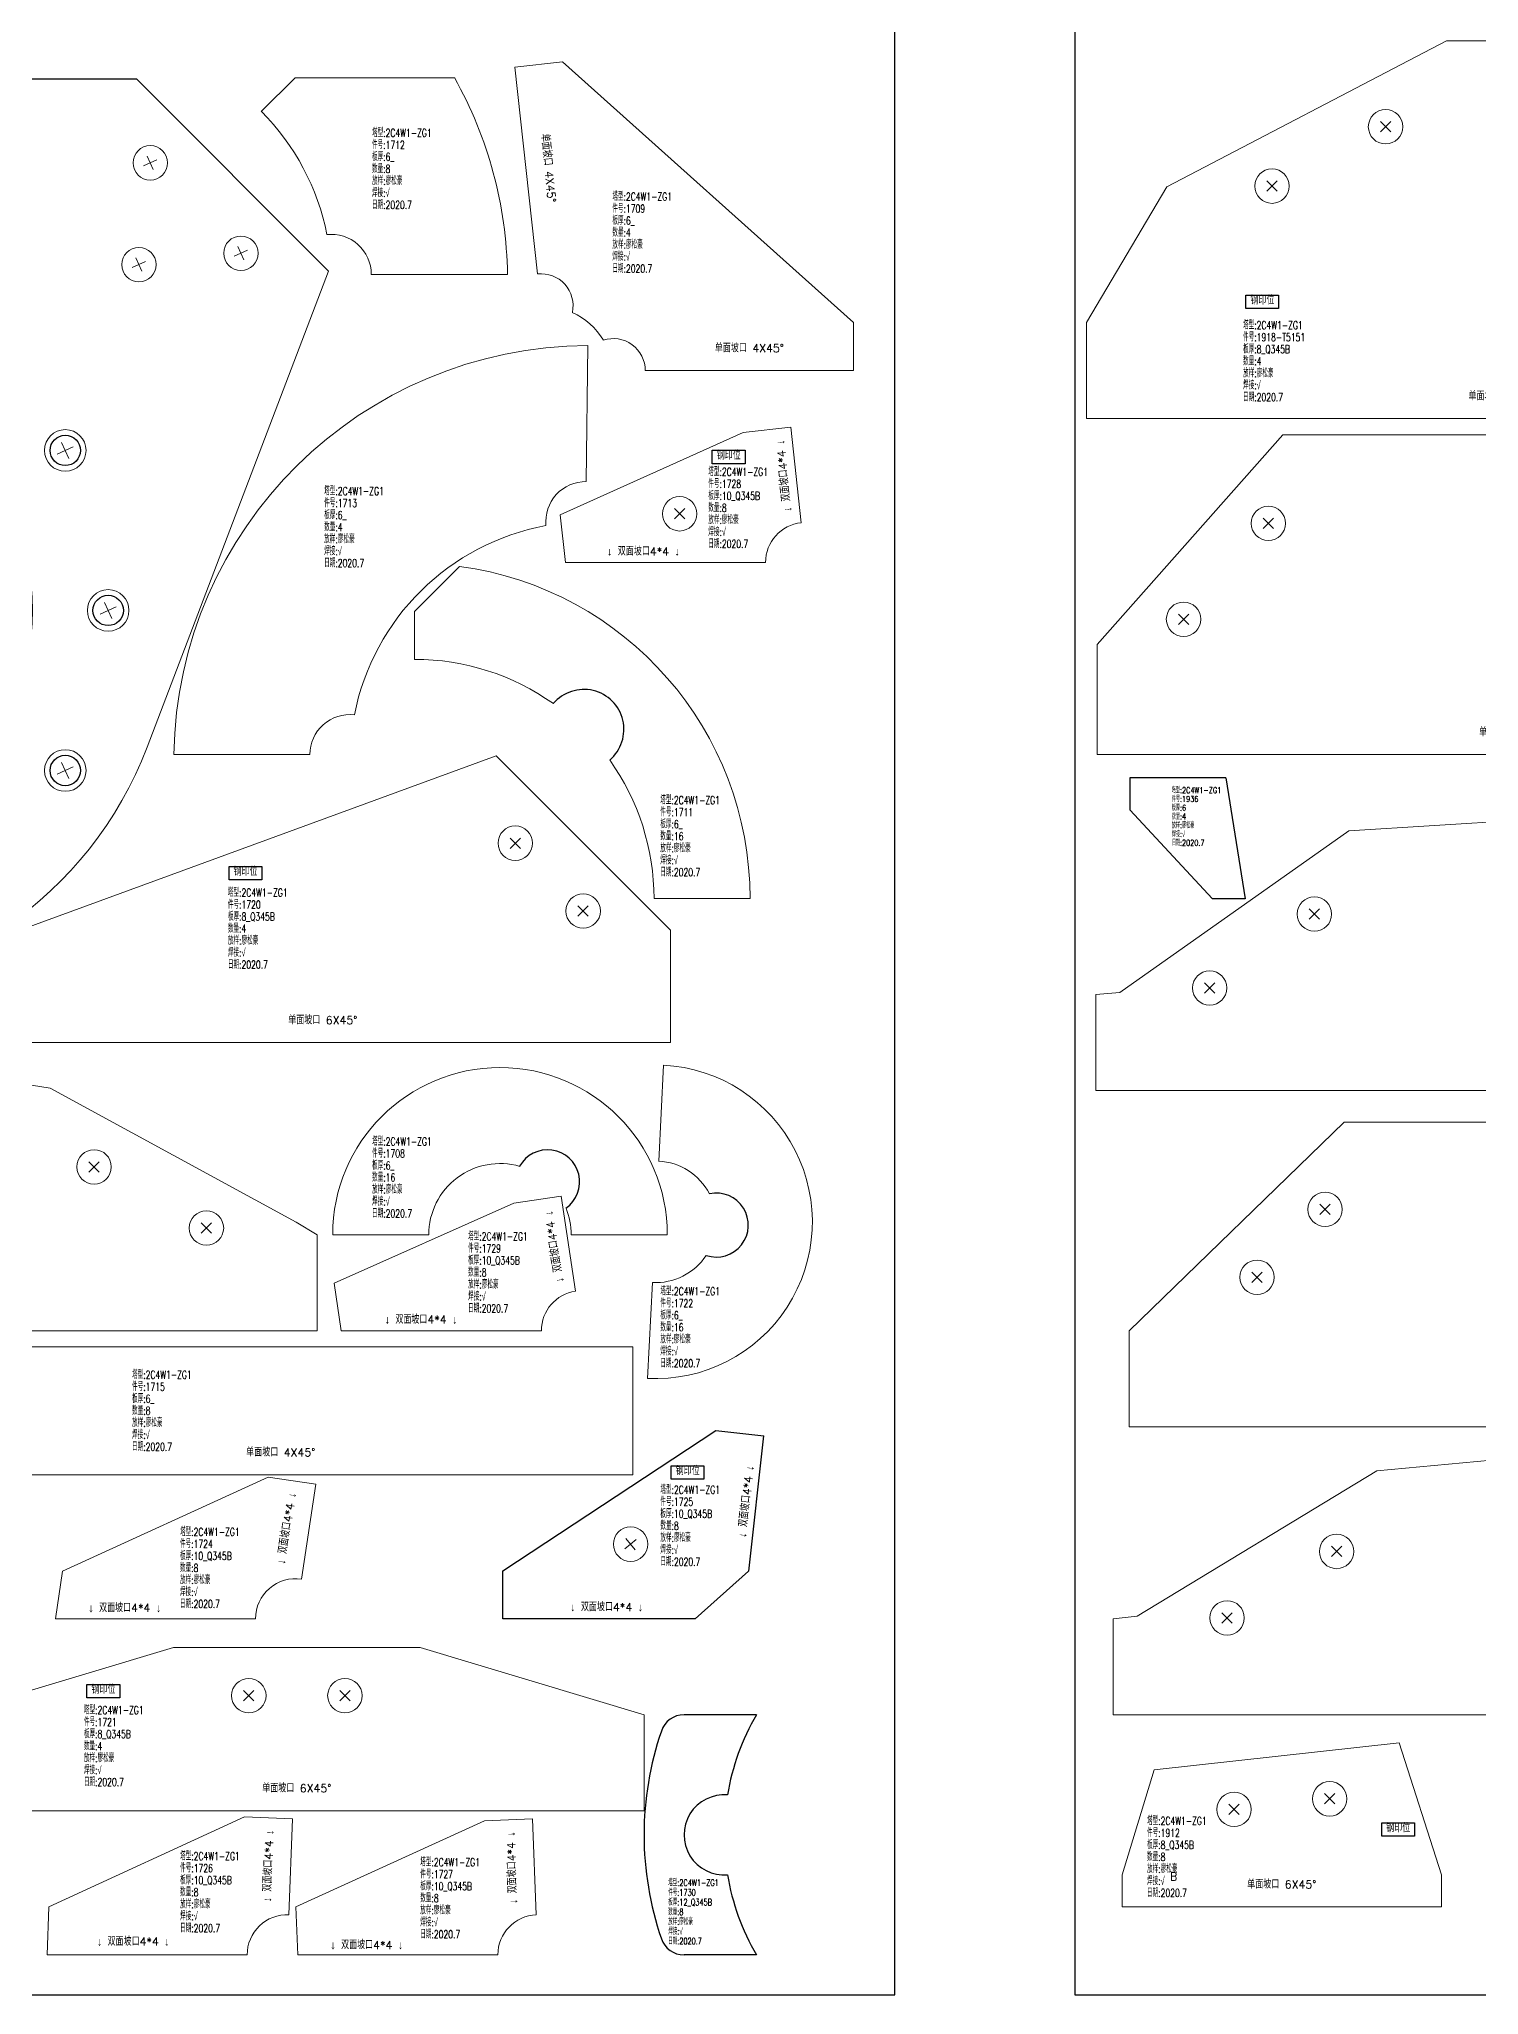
# Model space of a CAD drawing. Extents: x 154981 to 165753, y -86801 to -82885.
# Drawn here: x 159747 to 160646, y -86801 to -85579 of the extents above; entities that cross this region are included whole.
import ezdxf
from ezdxf.enums import TextEntityAlignment as Align

# ---------------------------------------------------------------- set-up
doc = ezdxf.new("R2010")
doc.units = 0
doc.header["$MEASUREMENT"] = 0
doc.linetypes.add('长虚线', pattern=[10, 6, -4])
doc.layers.get('0').update_dxf_attribs({"linetype": 'CONTINUOUS', "lineweight": 25})
for name, color, linetype, lineweight in [('1', 7, 'CONTINUOUS', 25), ('2', 7, 'CONTINUOUS', 25), ('5', 7, 'CONTINUOUS', 25)]:
    doc.layers.add(name, color=color, linetype=linetype, lineweight=lineweight)
doc.styles.get("Standard").update_dxf_attribs({"font": 'simplex.shx', "width": 0.7, "height": 3, "bigfont": 'gbhzfs.shx'})

# ---------------------------------------------------------------- blocks, each defined once
blk = doc.blocks.new('PLKM_2763d216-55cf-4175-8f36-38963d30f7f9', base_point=(167011.3, -90601.1))
at = {"color": 3, "linetype": 'Continuous'}
for p, q in [((166875.9, -90563.4), (166815.9, -90563.4)), ((166815.9, -90563.4), (166815.9, -90583.4)), ((166875.9, -90563.4), (166888.1, -90638.9)), ((166815.9, -90583.4), (166867.7, -90638.9)), ((166888.1, -90638.9), (166867.7, -90638.9))]:
    blk.add_line(p, q, dxfattribs=at)
at = {"layer": '1', "color": 7, "linetype": 'Continuous', "lineweight": 13, "insert": (166842.2, -90569.3), "char_height": 3.645, "width": 364.5, "attachment_point": 1, "line_spacing_factor": 0.9}
blk.add_mtext('塔型:2C4W1-ZG1\\P件号:1936\\P板厚:6\\P数量:4\\P放样:廖松豪\\P焊接:√\\P日期:2020.7', dxfattribs=at)
blk = doc.blocks.new('PLKM_c56b5747-84c1-4743-b4fa-5fd8e03e84c5', base_point=(166068.9, -89496.2))
at = {"color": 3, "linetype": 'Continuous'}
for p, q in [((165929, -89421.2), (165883.8, -89421.2)), ((165929, -89571.2), (165883.8, -89571.2))]:
    blk.add_line(p, q, dxfattribs=at)
for centre, radius, start, end in [((165883.8, -89436.2), 15, 90, 161.0221), ((166058.3, -89496.2), 149.5, 149.8893, 170.4076), ((166058.3, -89496.2), 199.5, 161.0221, 198.9779), ((165908.8, -89496.2), 25, 85.2038, 274.7962), ((166058.3, -89496.2), 149.5, 189.5924, 210.1107), ((165883.8, -89556.2), 15, 198.9779, 270)]:
    blk.add_arc(centre, radius, start, end, dxfattribs=at)
at = {"layer": '1', "color": 7, "linetype": 'Continuous', "lineweight": 13, "insert": (165873.9, -89524.1), "char_height": 4.05, "width": 405, "attachment_point": 1, "line_spacing_factor": 0.9}
blk.add_mtext('塔型:2C4W1-ZG1\\P件号:1730\\P板厚:12_Q345B\\P数量:8\\P放样:廖松豪\\P焊接:√\\P日期:2020.7', dxfattribs=at)
blk = doc.blocks.new('板孔21.5')
at = {"layer": '5', "color": 7, "linetype": 'Continuous', "lineweight": 13}
for p, q in [((-0.3, -0.3), (0.3, 0.3)), ((0.3, -0.3), (-0.3, 0.3))]:
    blk.add_line(p, q, dxfattribs=at)
blk.add_circle((0, 0), 1, dxfattribs=at)
blk = doc.blocks.new('PLKM_7d7f39cf-e0c9-4f58-8b51-ee877edf2b97', base_point=(164454.9, -89493.2))
at = {"color": 3, "linetype": 'Continuous', "lineweight": 30}
for points in [[(164155.8, -89522), (164288.8, -89434.4)], [(164288.8, -89434.4), (164318.7, -89437.7)], [(164318.6, -89437.7), (164309.1, -89522.2)], [(164155.8, -89552), (164155.8, -89522)], [(164309.1, -89522.2), (164275.8, -89552)], [(164275.8, -89552), (164155.8, -89552)]]:
    blk.add_lwpolyline(points, dxfattribs=at)
at = {"color": 3, "linetype": 'Continuous'}
blk.add_lwpolyline([(164260.9, -89456.4), (164281.3, -89456.4), (164281.3, -89464.8), (164260.9, -89464.8)], close=True, dxfattribs=at)
at = {"layer": '1', "color": 7, "linetype": 'Continuous', "lineweight": 13, "xscale": 10.75, "yscale": 10.75, "zscale": 10.75, "rotation": 83.7600401770402}
blk.add_blockref('板孔21.5', (164235.5, -89505.4), dxfattribs=at)
at = {"layer": '1', "color": 6, "linetype": 'Continuous', "lineweight": 13}
blk.add_text('钢印位', height=5, dxfattribs=at).set_placement((164271.2, -89463.7), align=Align.BOTTOM_CENTER)
at = {"layer": '1', "color": 7, "linetype": 'Continuous', "lineweight": 13}
blk.add_text('↓ 双面坡口4*4 ↓', height=5, rotation=83.76, dxfattribs=at).set_placement((164311.5, -89479.2), align=Align.BOTTOM_CENTER)
blk.add_text('↓ 双面坡口4*4 ↓', height=5, dxfattribs=at).set_placement((164220.5, -89548.7), align=Align.BOTTOM_CENTER)
at = {"layer": '1', "color": 7, "linetype": 'Continuous', "lineweight": 13, "insert": (164254.1, -89468.9), "char_height": 5, "width": 500, "attachment_point": 1, "line_spacing_factor": 0.9}
blk.add_mtext('塔型:2C4W1-ZG1\\P件号:1725\\P板厚:10_Q345B\\P数量:8\\P放样:廖松豪\\P焊接:√\\P日期:2020.7', dxfattribs=at)
blk = doc.blocks.new('PLKM_9276028f-587c-4667-9db3-c5df4f65ef89', base_point=(159517.1, -89491.4))
at = {"layer": '1', "color": 7, "linetype": 'Continuous', "lineweight": 18}
for p, q in [((159253.7, -89429.9), (159232.5, -89451.1)), ((159353.1, -89429.9), (159253.7, -89429.9)), ((159301.2, -89552.8), (159386.2, -89552.8))]:
    blk.add_line(p, q, dxfattribs=at)
for centre, radius, start, end in [((159126.8, -89556.8), 259.5, 0.8832, 29.2825), ((159126.8, -89556.8), 149.5, 11.1256, 45), ((159276.2, -89552.8), 25, 360, 96.3294)]:
    blk.add_arc(centre, radius, start, end, dxfattribs=at)
at = {"layer": '1', "color": 7, "linetype": 'Continuous', "lineweight": 13, "insert": (159301.6, -89461.9), "char_height": 5, "width": 500, "attachment_point": 1, "line_spacing_factor": 0.9}
blk.add_mtext('塔型:2C4W1-ZG1\\P件号:1712\\P板厚:6_\\P数量:8\\P放样:廖松豪\\P焊接:√\\P日期:2020.7', dxfattribs=at)
blk = doc.blocks.new('PLKM_54f65128-092e-4964-bdec-60565dd40b38', base_point=(159883.1, -89425.1))
at = {"layer": '1', "color": 7, "linetype": 'Continuous', "lineweight": 18}
for p, q in [((159843.8, -89382.3), (159844.8, -89297.3)), ((159586.2, -89552.8), (159671.2, -89552.8))]:
    blk.add_line(p, q, dxfattribs=at)
for centre, radius, start, end in [((159845.7, -89556.8), 259.5, 90.1982, 179.1168), ((159843.5, -89407.3), 25, 89.315, 185.6444), ((159845.7, -89556.8), 149.5, 100.4406, 168.8744), ((159696.2, -89552.8), 25, 83.6706, 180)]:
    blk.add_arc(centre, radius, start, end, dxfattribs=at)
at = {"layer": '1', "color": 7, "linetype": 'Continuous', "lineweight": 13, "insert": (159680.1, -89385.7), "char_height": 5, "width": 500, "attachment_point": 1, "line_spacing_factor": 0.9}
blk.add_mtext('塔型:2C4W1-ZG1\\P件号:1713\\P板厚:6_\\P数量:4\\P放样:廖松豪\\P焊接:√\\P日期:2020.7', dxfattribs=at)
blk = doc.blocks.new('PLKM_b527cc46-17be-4cfe-8518-8000b36ffa2f', base_point=(160358.3, -89512.8))
at = {"layer": '1', "color": 7, "linetype": 'Continuous', "lineweight": 18}
for p, q in [((160484.8, -89472.8), (160044.8, -89472.8)), ((160044.8, -89472.8), (160044.8, -89552.8)), ((160484.8, -89552.8), (160484.8, -89472.8)), ((160044.8, -89552.8), (160484.8, -89552.8))]:
    blk.add_line(p, q, dxfattribs=at)
at = {"layer": '1', "color": 7, "linetype": 'Continuous', "lineweight": 13}
blk.add_text('单面坡口 4X45%%D', height=5, dxfattribs=at).set_placement((160264.8, -89542.8), align=Align.BOTTOM_CENTER)
at = {"layer": '1', "color": 7, "linetype": 'Continuous', "lineweight": 13, "insert": (160171.9, -89487.8), "char_height": 5, "width": 500, "attachment_point": 1, "line_spacing_factor": 0.9}
blk.add_mtext('塔型:2C4W1-ZG1\\P件号:1715\\P板厚:6_\\P数量:8\\P放样:廖松豪\\P焊接:√\\P日期:2020.7', dxfattribs=at)
blk = doc.blocks.new('PLKM_603c43ee-900c-4d71-b384-8d12258fbe55', base_point=(161719.4, -89463.3))
at = {"color": 3, "linetype": 'Continuous'}
blk.add_lwpolyline([(161548.9, -89442.7), (161569.4, -89442.7), (161569.4, -89451.1), (161548.9, -89451.1)], close=True, dxfattribs=at)
at = {"layer": '1', "color": 7, "linetype": 'Continuous', "lineweight": 18}
for p, q in [((161715.7, -89373.7), (161390.5, -89492.8)), ((161824.6, -89482.6), (161715.7, -89373.7)), ((161824.6, -89552.8), (161824.6, -89482.6)), ((161390.5, -89492.8), (161390.5, -89552.8)), ((161390.5, -89552.8), (161824.6, -89552.8))]:
    blk.add_line(p, q, dxfattribs=at)
at = {"layer": '1', "color": 7, "linetype": 'Continuous', "lineweight": 13, "xscale": 10.75, "yscale": 10.75, "zscale": 10.75}
for p in [(161727.7, -89428.2), (161770.1, -89470.6)]:
    blk.add_blockref('板孔21.5', p, dxfattribs=at)
at = {"layer": '1', "color": 6, "linetype": 'Continuous', "lineweight": 13}
blk.add_text('钢印位', height=5, dxfattribs=at).set_placement((161559.2, -89450), align=Align.BOTTOM_CENTER)
at = {"layer": '1', "color": 7, "linetype": 'Continuous', "lineweight": 13}
blk.add_text('单面坡口 6X45%%D', height=5, dxfattribs=at).set_placement((161607.5, -89542.8), align=Align.BOTTOM_CENTER)
at = {"layer": '1', "color": 7, "linetype": 'Continuous', "lineweight": 13, "insert": (161548.2, -89456.6), "char_height": 5, "width": 500, "attachment_point": 1, "line_spacing_factor": 0.9}
blk.add_mtext('塔型:2C4W1-ZG1\\P件号:1720\\P板厚:8_Q345B\\P数量:4\\P放样:廖松豪\\P焊接:√\\P日期:2020.7', dxfattribs=at)
blk = doc.blocks.new('PLKM_87bbfe45-68cc-4ef1-a45e-dd4a11b4ceb0', base_point=(162316.6, -89501.9))
at = {"color": 3, "linetype": 'Continuous'}
blk.add_lwpolyline([(162110.5, -89473.9), (162131, -89473.9), (162131, -89482.3), (162110.5, -89482.3)], close=True, dxfattribs=at)
at = {"layer": '1', "color": 7, "linetype": 'Continuous', "lineweight": 18}
for p, q in [((162164.6, -89450.9), (162024.6, -89492.8)), ((162318.6, -89450.9), (162164.6, -89450.9)), ((162458.6, -89492.8), (162318.6, -89450.9)), ((162024.6, -89492.8), (162024.6, -89552.8)), ((162458.6, -89552.8), (162458.6, -89492.8)), ((162024.6, -89552.8), (162458.6, -89552.8))]:
    blk.add_line(p, q, dxfattribs=at)
at = {"layer": '1', "color": 7, "linetype": 'Continuous', "lineweight": 13, "xscale": 10.75, "yscale": 10.75, "zscale": 10.75}
for p in [(162211.6, -89480.9), (162271.6, -89480.9)]:
    blk.add_blockref('板孔21.5', p, dxfattribs=at)
at = {"layer": '1', "color": 6, "linetype": 'Continuous', "lineweight": 13}
blk.add_text('钢印位', height=5, dxfattribs=at).set_placement((162120.8, -89481.2), align=Align.BOTTOM_CENTER)
at = {"layer": '1', "color": 7, "linetype": 'Continuous', "lineweight": 13}
blk.add_text('单面坡口 6X45%%D', height=5, dxfattribs=at).set_placement((162241.6, -89542.8), align=Align.BOTTOM_CENTER)
at = {"layer": '1', "color": 7, "linetype": 'Continuous', "lineweight": 13, "insert": (162108.6, -89487.4), "char_height": 5, "width": 500, "attachment_point": 1, "line_spacing_factor": 0.9}
blk.add_mtext('塔型:2C4W1-ZG1\\P件号:1721\\P板厚:8_Q345B\\P数量:4\\P放样:廖松豪\\P焊接:√\\P日期:2020.7', dxfattribs=at)
blk = doc.blocks.new('PLKM_76ef52a1-dd8b-4b2a-b249-645d45357c9e', base_point=(162912.6, -89454.9))
at = {"color": 3, "linetype": 'Continuous'}
blk.add_arc((162701.6, -89456.8), 20, 251.7917, 102.3067, dxfattribs=at)
at = {"layer": '1', "color": 7, "linetype": 'Continuous', "lineweight": 18}
for p, q in [((162665.6, -89416.9), (162668.7, -89357)), ((162658.6, -89552.7), (162661.7, -89492.8))]:
    blk.add_line(p, q, dxfattribs=at)
for radius, start, end in [(98, 267.0492, 87.0492), (38, 27.5642, 87.0492), (38, 267.0492, 326.5341)]:
    blk.add_arc((162663.6, -89454.8), radius, start, end, dxfattribs=at)
at = {"layer": '1', "color": 7, "linetype": 'Continuous', "lineweight": 13, "insert": (162666.6, -89495.7), "char_height": 5, "width": 500, "attachment_point": 1, "line_spacing_factor": 0.9}
blk.add_mtext('塔型:2C4W1-ZG1\\P件号:1722\\P板厚:6_\\P数量:16\\P放样:廖松豪\\P焊接:√\\P日期:2020.7', dxfattribs=at)
blk = doc.blocks.new('PLKM_db1782ce-fb22-4904-9f04-bf11c505301f', base_point=(164080.5, -89508.6))
at = {"layer": '1', "color": 7, "linetype": 'Continuous', "lineweight": 18}
for p, q in [((163924.5, -89464.3), (163796, -89523.2)), ((163954.2, -89468.8), (163924.5, -89464.3)), ((163945.3, -89528.1), (163954.2, -89468.8)), ((163796, -89523.2), (163791.6, -89552.8)), ((163791.6, -89552.8), (163916.6, -89552.8))]:
    blk.add_line(p, q, dxfattribs=at)
blk.add_arc((163941.6, -89552.8), 25, 81.4613, 180, dxfattribs=at)
at = {"layer": '1', "color": 7, "linetype": 'Continuous', "lineweight": 13}
blk.add_text('↓ 双面坡口4*4 ↓', height=5, rotation=81, dxfattribs=at).set_placement((163939.9, -89497), align=Align.BOTTOM_CENTER)
blk.add_text('↓ 双面坡口4*4 ↓', height=5, dxfattribs=at).set_placement((163834.9, -89550.1), align=Align.BOTTOM_CENTER)
at = {"layer": '1', "color": 7, "linetype": 'Continuous', "lineweight": 13, "insert": (163869.4, -89496.1), "char_height": 5, "width": 500, "attachment_point": 1, "line_spacing_factor": 0.9}
blk.add_mtext('塔型:2C4W1-ZG1\\P件号:1724\\P板厚:10_Q345B\\P数量:8\\P放样:廖松豪\\P焊接:√\\P日期:2020.7', dxfattribs=at)
blk = doc.blocks.new('PLKM_c8199914-cb35-47a4-9caf-11511911dead', base_point=(164795.7, -89509.8))
at = {"layer": '1', "color": 7, "linetype": 'Continuous', "lineweight": 18}
for p, q in [((164627.6, -89466.7), (164505.4, -89522.9)), ((164657.6, -89467.9), (164627.6, -89466.7)), ((164655.2, -89527.8), (164657.6, -89467.9)), ((164505.4, -89522.9), (164504.2, -89552.8)), ((164504.2, -89552.8), (164629.2, -89552.8))]:
    blk.add_line(p, q, dxfattribs=at)
blk.add_arc((164654.2, -89552.8), 25, 87.7199, 180, dxfattribs=at)
at = {"layer": '1', "color": 7, "linetype": 'Continuous', "lineweight": 13}
blk.add_text('↓ 双面坡口4*4 ↓', height=5, rotation=88, dxfattribs=at).set_placement((164646.4, -89497.5), align=Align.BOTTOM_CENTER)
blk.add_text('↓ 双面坡口4*4 ↓', height=5, dxfattribs=at).set_placement((164558, -89548.6), align=Align.BOTTOM_CENTER)
at = {"layer": '1', "color": 7, "linetype": 'Continuous', "lineweight": 13, "insert": (164587.3, -89488.7), "char_height": 5, "width": 500, "attachment_point": 1, "line_spacing_factor": 0.9}
blk.add_mtext('塔型:2C4W1-ZG1\\P件号:1726\\P板厚:10_Q345B\\P数量:8\\P放样:廖松豪\\P焊接:√\\P日期:2020.7', dxfattribs=at)
blk = doc.blocks.new('PLKM_8576883f-4fe4-48fc-8300-43183806218d', base_point=(165146.4, -89510.4))
at = {"layer": '1', "color": 7, "linetype": 'Continuous', "lineweight": 18}
for p, q in [((164975.4, -89469.1), (164857.6, -89522.9)), ((165005.4, -89467.9), (164975.4, -89469.1)), ((165007.8, -89527.8), (165005.4, -89467.9)), ((164857.6, -89522.9), (164858.8, -89552.8)), ((164858.8, -89552.8), (164983.8, -89552.8))]:
    blk.add_line(p, q, dxfattribs=at)
blk.add_arc((165008.8, -89552.8), 25, 92.2801, 180, dxfattribs=at)
at = {"layer": '1', "color": 7, "linetype": 'Continuous', "lineweight": 13}
blk.add_text('↓ 双面坡口4*4 ↓', height=5, rotation=92, dxfattribs=at).set_placement((164996.6, -89498.3), align=Align.BOTTOM_CENTER)
blk.add_text('↓ 双面坡口4*4 ↓', height=5, dxfattribs=at).set_placement((164901.9, -89550.7), align=Align.BOTTOM_CENTER)
at = {"layer": '1', "color": 7, "linetype": 'Continuous', "lineweight": 13, "insert": (164935.3, -89492.5), "char_height": 5, "width": 500, "attachment_point": 1, "line_spacing_factor": 0.9}
blk.add_mtext('塔型:2C4W1-ZG1\\P件号:1727\\P板厚:10_Q345B\\P数量:8\\P放样:廖松豪\\P焊接:√\\P日期:2020.7', dxfattribs=at)
blk = doc.blocks.new('PLKM_ac025670-092d-4f20-849c-03efc103cb2b', base_point=(165504, -89510.6))
at = {"color": 3, "linetype": 'Continuous'}
blk.add_lwpolyline([(165302.7, -89482.7), (165323.2, -89482.7), (165323.2, -89491.1), (165302.7, -89491.1)], close=True, dxfattribs=at)
at = {"layer": '1', "color": 7, "linetype": 'Continuous', "lineweight": 18}
for p, q in [((165322, -89471.6), (165207.8, -89523)), ((165351.8, -89468.3), (165322, -89471.6)), ((165358.3, -89528), (165351.8, -89468.3)), ((165207.8, -89523), (165211, -89552.8)), ((165211, -89552.8), (165336, -89552.8))]:
    blk.add_line(p, q, dxfattribs=at)
blk.add_arc((165361, -89552.8), 25, 96.24, 180, dxfattribs=at)
at = {"layer": '1', "color": 7, "linetype": 'Continuous', "lineweight": 13, "xscale": 10.75, "yscale": 10.75, "zscale": 10.75}
blk.add_blockref('板孔21.5', (165282.3, -89522.4), dxfattribs=at)
at = {"layer": '1', "color": 6, "linetype": 'Continuous', "lineweight": 13}
blk.add_text('钢印位', height=5, dxfattribs=at).set_placement((165313, -89490), align=Align.BOTTOM_CENTER)
at = {"layer": '1', "color": 7, "linetype": 'Continuous', "lineweight": 13}
blk.add_text('↓ 双面坡口4*4 ↓', height=5, rotation=96, dxfattribs=at).set_placement((165351.4, -89498.3), align=Align.BOTTOM_CENTER)
blk.add_text('↓ 双面坡口4*4 ↓', height=5, dxfattribs=at).set_placement((165259.7, -89549.9), align=Align.BOTTOM_CENTER)
at = {"layer": '1', "color": 7, "linetype": 'Continuous', "lineweight": 13, "insert": (165300.2, -89493.7), "char_height": 5, "width": 500, "attachment_point": 1, "line_spacing_factor": 0.9}
blk.add_mtext('塔型:2C4W1-ZG1\\P件号:1728\\P板厚:10_Q345B\\P数量:8\\P放样:廖松豪\\P焊接:√\\P日期:2020.7', dxfattribs=at)
blk = doc.blocks.new('PLKM_3136717a-cb57-4066-b40a-fca5553d126a', base_point=(165850.2, -89510.8))
at = {"layer": '1', "color": 7, "linetype": 'Continuous', "lineweight": 18}
for p, q in [((165670.5, -89473.2), (165558.3, -89523.2)), ((165700.2, -89468.8), (165670.5, -89473.2)), ((165709.1, -89528.1), (165700.2, -89468.8)), ((165558.3, -89523.2), (165562.8, -89552.8)), ((165562.8, -89552.8), (165687.8, -89552.8))]:
    blk.add_line(p, q, dxfattribs=at)
blk.add_arc((165712.8, -89552.8), 25, 98.5387, 180, dxfattribs=at)
at = {"layer": '1', "color": 7, "linetype": 'Continuous', "lineweight": 13}
blk.add_text('↓ 双面坡口4*4 ↓', height=5, rotation=99, dxfattribs=at).set_placement((165699.7, -89499.7), align=Align.BOTTOM_CENTER)
blk.add_text('↓ 双面坡口4*4 ↓', height=5, dxfattribs=at).set_placement((165612.6, -89549.9), align=Align.BOTTOM_CENTER)
at = {"layer": '1', "color": 7, "linetype": 'Continuous', "lineweight": 13, "insert": (165642, -89491.4), "char_height": 5, "width": 500, "attachment_point": 1, "line_spacing_factor": 0.9}
blk.add_mtext('塔型:2C4W1-ZG1\\P件号:1729\\P板厚:10_Q345B\\P数量:8\\P放样:廖松豪\\P焊接:√\\P日期:2020.7', dxfattribs=at)
blk = doc.blocks.new('PLKM_906607f2-f2a0-4e33-9837-d21d9cf1688a', base_point=(156808.8, -90572.5))
at = {"color": 3, "linetype": 'Continuous'}
blk.add_lwpolyline([(156720.9, -90502.5), (156741.3, -90502.5), (156741.3, -90510.9), (156720.9, -90510.9)], close=True, dxfattribs=at)
at = {"layer": '1', "color": 7, "linetype": 'Continuous', "lineweight": 18}
for p, q in [((156810.8, -90484.6), (156562.9, -90508)), ((156942.8, -90599.5), (156810.8, -90484.6)), ((156562.9, -90508), (156413.3, -90598.8)), ((156413.3, -90598.8), (156398.3, -90600.3)), ((156398.3, -90600.3), (156398.3, -90660.3)), ((156957.8, -90600.3), (156942.8, -90599.5)), ((156957.8, -90660.3), (156957.8, -90600.3)), ((156398.3, -90660.3), (156957.8, -90660.3))]:
    blk.add_line(p, q, dxfattribs=at)
at = {"layer": '1', "color": 7, "linetype": 'Continuous', "lineweight": 13, "xscale": 10.75, "yscale": 10.75, "zscale": 10.75}
for p in [(156826.9, -90538.4), (156537.8, -90558.3), (156469.4, -90599.8), (156887.3, -90590.9)]:
    blk.add_blockref('板孔21.5', p, dxfattribs=at)
at = {"layer": '1', "color": 6, "linetype": 'Continuous', "lineweight": 13}
blk.add_text('钢印位', height=5, dxfattribs=at).set_placement((156731.2, -90509.8), align=Align.BOTTOM_CENTER)
at = {"layer": '1', "color": 7, "linetype": 'Continuous', "lineweight": 13}
blk.add_text('单面坡口 6X45%%D', height=5, dxfattribs=at).set_placement((156678, -90650.3), align=Align.BOTTOM_CENTER)
at = {"layer": '1', "color": 7, "linetype": 'Continuous', "lineweight": 13, "insert": (156719.4, -90518.1), "char_height": 5, "width": 500, "attachment_point": 1, "line_spacing_factor": 0.9}
blk.add_mtext('塔型:2C4W1-ZG1\\P件号:1908\\P板厚:8_Q345B\\P数量:8\\P放样:廖松豪\\P焊接:√\\P日期:2020.7', dxfattribs=at)
blk = doc.blocks.new('PLKM_586f654d-faaf-4f32-b096-158ccb0365ce', base_point=(158617.3, -90609.1))
at = {"color": 3, "linetype": 'Continuous'}
blk.add_lwpolyline([(158521.7, -90607.8), (158542.2, -90607.8), (158542.2, -90616.2), (158521.7, -90616.2)], close=True, dxfattribs=at)
at = {"layer": '1', "color": 7, "linetype": 'Continuous', "lineweight": 18}
for p, q in [((158532.6, -90557.9), (158379.5, -90574.6)), ((158559.1, -90640.3), (158532.6, -90557.9)), ((158379.5, -90574.6), (158359.5, -90640.3)), ((158359.5, -90640.3), (158359.5, -90660.3)), ((158559.1, -90660.3), (158559.1, -90640.3)), ((158359.5, -90660.3), (158559.1, -90660.3))]:
    blk.add_line(p, q, dxfattribs=at)
at = {"layer": '1', "color": 7, "linetype": 'Continuous', "lineweight": 13, "xscale": 10.75, "yscale": 10.75, "zscale": 10.75}
for p in [(158429.5, -90599.4), (158489.2, -90592.8)]:
    blk.add_blockref('板孔21.5', p, dxfattribs=at)
at = {"layer": '1', "color": 6, "linetype": 'Continuous', "lineweight": 13}
blk.add_text('钢印位', height=5, dxfattribs=at).set_placement((158532, -90615.1), align=Align.BOTTOM_CENTER)
at = {"layer": '1', "color": 7, "linetype": 'Continuous', "lineweight": 13}
blk.add_text('单面坡口 6X45%%D', height=5, dxfattribs=at).set_placement((158459.3, -90650.3), align=Align.BOTTOM_CENTER)
at = {"layer": '1', "color": 7, "linetype": 'Continuous', "lineweight": 13, "insert": (158375.1, -90604.1), "char_height": 5, "width": 500, "attachment_point": 1, "line_spacing_factor": 0.9}
blk.add_mtext('塔型:2C4W1-ZG1\\P件号:1912\\P板厚:8_Q345B\\P数量:8\\P放样:廖松豪\\P焊接:√\\P日期:2020.7', dxfattribs=at)
at = {"layer": '2', "color": 7, "linetype": 'Continuous', "lineweight": 13}
blk.add_text('B', height=5, dxfattribs=at).set_placement((158389.5, -90645.3), align=Align.BOTTOM_LEFT)
blk = doc.blocks.new('PLKM_f69beb7a-a038-4e60-a580-3b8ad2e57837', base_point=(159190.1, -90569.4))
at = {"color": 3, "linetype": 'Continuous'}
blk.add_lwpolyline([(159122.3, -90495.4), (159142.7, -90495.4), (159142.7, -90503.8), (159122.3, -90503.8)], close=True, dxfattribs=at)
at = {"layer": '1', "color": 7, "linetype": 'Continuous', "lineweight": 18}
for p, q in [((159226.4, -90478.4), (158917, -90498.1)), ((159352.9, -90599.4), (159226.4, -90478.4)), ((158917, -90498.1), (158774.1, -90599.1)), ((158774.1, -90599.1), (158759.1, -90600.3)), ((158759.1, -90600.3), (158759.1, -90660.3)), ((159367.9, -90600.3), (159352.9, -90599.4)), ((159367.9, -90660.3), (159367.9, -90600.3)), ((158759.1, -90660.3), (159367.9, -90660.3))]:
    blk.add_line(p, q, dxfattribs=at)
at = {"layer": '1', "color": 7, "linetype": 'Continuous', "lineweight": 13, "xscale": 10.75, "yscale": 10.75, "zscale": 10.75}
for p in [(159240, -90532.9), (158895.6, -90550), (159297.8, -90588.3), (158830.2, -90596.2)]:
    blk.add_blockref('板孔21.5', p, dxfattribs=at)
at = {"layer": '1', "color": 6, "linetype": 'Continuous', "lineweight": 13}
blk.add_text('钢印位', height=5, dxfattribs=at).set_placement((159132.6, -90502.7), align=Align.BOTTOM_CENTER)
at = {"layer": '1', "color": 7, "linetype": 'Continuous', "lineweight": 13}
blk.add_text('单面坡口 6X45%%D', height=5, dxfattribs=at).set_placement((159063.5, -90650.3), align=Align.BOTTOM_CENTER)
at = {"layer": '1', "color": 7, "linetype": 'Continuous', "lineweight": 13, "insert": (159121, -90508.9), "char_height": 5, "width": 500, "attachment_point": 1, "line_spacing_factor": 0.9}
blk.add_mtext('塔型:2C4W1-ZG1\\P件号:1913\\P板厚:8_Q345B\\P数量:8\\P放样:廖松豪\\P焊接:√\\P日期:2020.7', dxfattribs=at)
blk = doc.blocks.new('PLKM_7fc2d930-6dfc-481a-8a8e-c7e57e5dae6a', base_point=(161029.3, -90560.3))
at = {"color": 3, "linetype": 'Continuous'}
blk.add_lwpolyline([(160945.7, -90476.8), (160966.2, -90476.8), (160966.2, -90485.1), (160945.7, -90485.1)], close=True, dxfattribs=at)
at = {"layer": '1', "color": 7, "linetype": 'Continuous', "lineweight": 18}
for p, q in [((160729.7, -90460.4), (160613.7, -90591.4)), ((161018.1, -90460.4), (160729.7, -90460.4)), ((161134.1, -90591.4), (161018.1, -90460.4)), ((160613.7, -90591.4), (160613.7, -90660.3)), ((161134.1, -90660.3), (161134.1, -90591.4)), ((160613.7, -90660.3), (161134.1, -90660.3))]:
    blk.add_line(p, q, dxfattribs=at)
at = {"layer": '1', "color": 7, "linetype": '长虚线', "lineweight": 13, "xscale": 10.75, "yscale": 10.75, "zscale": 10.75}
for p in [(160720.7, -90515.8), (161027.1, -90515.8), (160667.7, -90575.7), (161080.1, -90575.7)]:
    blk.add_blockref('板孔21.5', p, dxfattribs=at)
at = {"layer": '1', "color": 6, "linetype": 'Continuous', "lineweight": 13}
blk.add_text('钢印位', height=5, dxfattribs=at).set_placement((160956, -90484), align=Align.BOTTOM_CENTER)
at = {"layer": '1', "color": 7, "linetype": 'Continuous', "lineweight": 13}
blk.add_text('单面坡口 6X45%%D', height=5, dxfattribs=at).set_placement((160873.9, -90650.3), align=Align.BOTTOM_CENTER)
at = {"layer": '1', "color": 7, "linetype": 'Continuous', "lineweight": 13, "insert": (160944.9, -90490.7), "char_height": 5, "width": 500, "attachment_point": 1, "line_spacing_factor": 0.9}
blk.add_mtext('塔型:2C4W1-ZG1\\P件号:1917\\P板厚:8_Q345B\\P数量:4\\P放样:廖松豪\\P焊接:√\\P日期:2020.7', dxfattribs=at)
blk = doc.blocks.new('PLKM_0dd3e8cd-4bba-4d14-a606-3f462e273d87', base_point=(161633, -90542.3))
at = {"color": 3, "linetype": 'Continuous'}
blk.add_lwpolyline([(161433.7, -90583.2), (161454.1, -90583.2), (161454.1, -90591.6), (161433.7, -90591.6)], close=True, dxfattribs=at)
at = {"layer": '1', "color": 7, "linetype": 'Continuous', "lineweight": 18}
for p, q in [((161558.9, -90424.3), (161384.2, -90515.6)), ((161629.6, -90424.3), (161558.9, -90424.3)), ((161804.3, -90515.6), (161629.6, -90424.3)), ((161384.2, -90515.6), (161334.1, -90600.3)), ((161854.4, -90600.3), (161804.3, -90515.6)), ((161334.1, -90600.3), (161334.1, -90660.3)), ((161854.4, -90660.3), (161854.4, -90600.3)), ((161334.1, -90660.3), (161854.4, -90660.3))]:
    blk.add_line(p, q, dxfattribs=at)
at = {"layer": '1', "color": 7, "linetype": 'Continuous', "lineweight": 13, "xscale": 10.75, "yscale": 10.75, "zscale": 10.75}
for p in [(161520.9, -90478), (161667.6, -90478), (161450, -90515.1), (161738.5, -90515.1)]:
    blk.add_blockref('板孔21.5', p, dxfattribs=at)
at = {"layer": '1', "color": 6, "linetype": 'Continuous', "lineweight": 13}
blk.add_text('钢印位', height=5, dxfattribs=at).set_placement((161444, -90590.5), align=Align.BOTTOM_CENTER)
at = {"layer": '1', "color": 7, "linetype": 'Continuous', "lineweight": 13}
blk.add_text('单面坡口 6X45%%D', height=5, dxfattribs=at).set_placement((161594.3, -90650.3), align=Align.BOTTOM_CENTER)
at = {"layer": '1', "color": 7, "linetype": 'Continuous', "lineweight": 13, "insert": (161431.9, -90599.5), "char_height": 5, "width": 500, "attachment_point": 1, "line_spacing_factor": 0.9}
blk.add_mtext('塔型:2C4W1-ZG1\\P件号:1918-T5151\\P板厚:8_Q345B\\P数量:4\\P放样:廖松豪\\P焊接:√\\P日期:2020.7', dxfattribs=at)
blk = doc.blocks.new('PLKM_1a9c288b-8403-40bc-a426-9b5b8276889b', base_point=(164298.7, -90565.2))
at = {"color": 3, "linetype": 'Continuous'}
blk.add_lwpolyline([(164206.4, -90486), (164226.9, -90486), (164226.9, -90494.4), (164206.4, -90494.4)], close=True, dxfattribs=at)
at = {"layer": '1', "color": 7, "linetype": 'Continuous', "lineweight": 18}
for p, q in [((164027.5, -90470.1), (163893.2, -90600.3)), ((164279.2, -90470.1), (164027.5, -90470.1)), ((164413.5, -90600.3), (164279.2, -90470.1)), ((163893.2, -90600.3), (163893.2, -90660.3)), ((164413.5, -90660.3), (164413.5, -90600.3)), ((163893.2, -90660.3), (164413.5, -90660.3))]:
    blk.add_line(p, q, dxfattribs=at)
at = {"layer": '1', "color": 7, "linetype": 'Continuous', "lineweight": 13, "xscale": 10.75, "yscale": 10.75, "zscale": 10.75}
for p in [(164015.5, -90524.5), (164291.2, -90524.5), (163973, -90566.9), (164333.7, -90566.9)]:
    blk.add_blockref('板孔21.5', p, dxfattribs=at)
at = {"layer": '1', "color": 6, "linetype": 'Continuous', "lineweight": 13}
blk.add_text('钢印位', height=5, dxfattribs=at).set_placement((164216.7, -90493.3), align=Align.BOTTOM_CENTER)
at = {"layer": '1', "color": 7, "linetype": 'Continuous', "lineweight": 13}
blk.add_text('单面坡口 6X45%%D', height=5, dxfattribs=at).set_placement((164153.3, -90650.3), align=Align.BOTTOM_CENTER)
at = {"layer": '1', "color": 7, "linetype": 'Continuous', "lineweight": 13, "insert": (164204.3, -90502.8), "char_height": 5, "width": 500, "attachment_point": 1, "line_spacing_factor": 0.9}
blk.add_mtext('塔型:2C4W1-ZG1\\P件号:1926\\P板厚:8_Q345B\\P数量:4\\P放样:廖松豪\\P焊接:√\\P日期:2020.7', dxfattribs=at)
blk = doc.blocks.new('PLKM_2c7ee890-7105-41d7-a916-76af634fb170', base_point=(157358.4, -89500.6))
at = {"color": 3, "linetype": 'Continuous'}
blk.add_arc((157230.4, -89519.8), 20, 304.7209, 151.0809, dxfattribs=at)
at = {"layer": '1', "color": 7, "linetype": 'Continuous', "lineweight": 18}
for p, q in [((157156.1, -89552.9), (157096.1, -89552.9)), ((157305.1, -89552.9), (157245.1, -89552.9))]:
    blk.add_line(p, q, dxfattribs=at)
for radius, start, end in [(104.5, 0, 180), (44.5, 73.8517, 180), (44.5, 0, 21.9501)]:
    blk.add_arc((157200.6, -89552.9), radius, start, end, dxfattribs=at)
at = {"layer": '1', "color": 7, "linetype": 'Continuous', "lineweight": 13, "insert": (157120.7, -89492.1), "char_height": 5, "width": 500, "attachment_point": 1, "line_spacing_factor": 0.9}
blk.add_mtext('塔型:2C4W1-ZG1\\P件号:1708\\P板厚:6_\\P数量:16\\P放样:廖松豪\\P焊接:√\\P日期:2020.7', dxfattribs=at)
blk = doc.blocks.new('PLKM_e4a56c57-0776-45cb-aa96-8bc2cfbb8ebf', base_point=(157785.5, -89456.4))
at = {"layer": '1', "color": 7, "linetype": 'Continuous', "lineweight": 18}
for p, q in [((157534.9, -89360), (157505.1, -89363.3)), ((157505.1, -89363.3), (157519.3, -89492.5)), ((157716.6, -89522.9), (157534.9, -89360)), ((157716.6, -89552.9), (157716.6, -89522.9)), ((157586.6, -89552.9), (157716.6, -89552.9))]:
    blk.add_line(p, q, dxfattribs=at)
for centre, radius, start, end in [((157521.5, -89512.4), 20, 348.1338, 96.2773), ((157522.3, -89556.9), 44.5, 31.1299, 65.1474), ((157566.6, -89552.9), 20, 360, 108.1435)]:
    blk.add_arc(centre, radius, start, end, dxfattribs=at)
at = {"layer": '1', "color": 7, "linetype": 'Continuous', "lineweight": 13}
blk.add_text('单面坡口 4X45%%D', height=5, rotation=276, dxfattribs=at).set_placement((157522.1, -89426.8), align=Align.BOTTOM_CENTER)
blk.add_text('单面坡口 4X45%%D', height=5, dxfattribs=at).set_placement((157651.6, -89542.9), align=Align.BOTTOM_CENTER)
at = {"layer": '1', "color": 7, "linetype": 'Continuous', "lineweight": 13, "insert": (157566, -89441.7), "char_height": 5, "width": 500, "attachment_point": 1, "line_spacing_factor": 0.9}
blk.add_mtext('塔型:2C4W1-ZG1\\P件号:1709\\P板厚:6_\\P数量:4\\P放样:廖松豪\\P焊接:√\\P日期:2020.7', dxfattribs=at)
blk = doc.blocks.new('PLKM_b0f2b9c6-0ccc-427d-863a-e3be532a79fc', base_point=(158277.3, -89446.8))
at = {"color": 3, "linetype": 'Continuous'}
blk.add_lwpolyline([(158138.8, -89371.1), (158159.3, -89371.1), (158159.3, -89379.5), (158138.8, -89379.5)], close=True, dxfattribs=at)
at = {"layer": '1', "color": 7, "linetype": 'Continuous', "lineweight": 18}
for p, q in [((158046.3, -89340.8), (157931.6, -89484.7)), ((158416.9, -89401.4), (158046.3, -89340.8)), ((158570.6, -89485.1), (158416.9, -89401.4)), ((157931.6, -89484.7), (157916.6, -89492.9)), ((158583.6, -89492.9), (158570.6, -89485.1)), ((157916.6, -89492.9), (157916.6, -89552.9)), ((158583.6, -89552.9), (158583.6, -89492.9)), ((157916.6, -89552.9), (158583.6, -89552.9))]:
    blk.add_line(p, q, dxfattribs=at)
at = {"layer": '1', "color": 7, "linetype": 'Continuous', "lineweight": 13, "xscale": 10.75, "yscale": 10.75, "zscale": 10.75}
for p in [(158037.3, -89400.1), (158444.3, -89450.5), (157987.5, -89462.7), (158514.5, -89488.7)]:
    blk.add_blockref('板孔21.5', p, dxfattribs=at)
at = {"layer": '1', "color": 6, "linetype": 'Continuous', "lineweight": 13}
blk.add_text('钢印位', height=5, dxfattribs=at).set_placement((158149.1, -89378.4), align=Align.BOTTOM_CENTER)
at = {"layer": '1', "color": 7, "linetype": 'Continuous', "lineweight": 13}
blk.add_text('单面坡口 6X45%%D', height=5, dxfattribs=at).set_placement((158250.1, -89542.9), align=Align.BOTTOM_CENTER)
at = {"layer": '1', "color": 7, "linetype": 'Continuous', "lineweight": 13, "insert": (158137.9, -89387.6), "char_height": 5, "width": 500, "attachment_point": 1, "line_spacing_factor": 0.9}
blk.add_mtext('塔型:2C4W1-ZG1\\P件号:1710\\P板厚:8_Q345B\\P数量:8\\P放样:廖松豪\\P焊接:√\\P日期:2020.7', dxfattribs=at)
blk = doc.blocks.new('PLKM_e896ec35-d941-422c-bdec-9fda6a8d2cbc', base_point=(159110.3, -89449.1))
at = {"color": 3, "linetype": 'Continuous'}
blk.add_arc((158889.3, -89447.2), 25, 310.2038, 139.7962, dxfattribs=at)
at = {"layer": '1', "color": 7, "linetype": 'Continuous', "lineweight": 18}
for p, q in [((158783.6, -89373.4), (158811.7, -89345.3)), ((158783.6, -89403.4), (158783.6, -89373.4)), ((158993.1, -89552.9), (158933.1, -89552.9))]:
    blk.add_line(p, q, dxfattribs=at)
for radius, start, end in [(209.5, 0, 82.2901), (149.5, 54.5924, 90), (149.5, 0, 35.4076)]:
    blk.add_arc((158783.6, -89552.9), radius, start, end, dxfattribs=at)
at = {"layer": '1', "color": 7, "linetype": 'Continuous', "lineweight": 13, "insert": (158937, -89488.9), "char_height": 5, "width": 500, "attachment_point": 1, "line_spacing_factor": 0.9}
blk.add_mtext('塔型:2C4W1-ZG1\\P件号:1711\\P板厚:6_\\P数量:16\\P放样:廖松豪\\P焊接:√\\P日期:2020.7', dxfattribs=at)
blk = doc.blocks.new('板孔默认')
at = {"layer": '5', "color": 7, "linetype": 'Continuous', "lineweight": 13}
for p, q in [((-0.3, -0.3), (0.3, 0.3)), ((0.3, -0.3), (-0.3, 0.3))]:
    blk.add_line(p, q, dxfattribs=at)
blk.add_circle((0, 0), 1, dxfattribs=at)
blk = doc.blocks.new('PLKM_1f5cfb2a-dbec-447c-8689-591a59a23152', base_point=(163338.1, -89382.2))
at = {"color": 3, "linetype": 'Continuous'}
blk.add_ellipse((163338.1, -89382.2), major_axis=(0, -155.6), ratio=0.980244, dxfattribs=at)
blk = doc.blocks.new('PLKM_403b3d3a-edbf-46be-9c93-f1f9909a2f51', base_point=(163511.3, -89482.2))
at = {"color": 3, "linetype": 'Continuous'}
blk.add_circle((163511.3, -89482.2), 9.48, dxfattribs=at)
at = {"layer": '1', "color": 7, "linetype": 'Continuous', "lineweight": 13, "xscale": 13, "yscale": 13, "zscale": 13, "rotation": 69.13936140005906}
blk.add_blockref('板孔默认', (163511.3, -89482.2), dxfattribs=at)
blk = doc.blocks.new('PLKM_da69f41f-cd07-44fc-bd75-1fe103a0254f', base_point=(163438.1, -89555.4))
at = {"color": 3, "linetype": 'Continuous'}
blk.add_circle((163438.1, -89555.4), 9.48, dxfattribs=at)
at = {"layer": '1', "color": 7, "linetype": 'Continuous', "lineweight": 13, "xscale": 13, "yscale": 13, "zscale": 13, "rotation": 69.13936140005906}
blk.add_blockref('板孔默认', (163438.1, -89555.4), dxfattribs=at)
blk = doc.blocks.new('PLKM_43ad81a9-b55f-4eb3-a8b0-14b64ddbc6e5', base_point=(163338.1, -89582.2))
at = {"color": 3, "linetype": 'Continuous'}
blk.add_circle((163338.1, -89582.2), 9.48, dxfattribs=at)
at = {"layer": '1', "color": 7, "linetype": 'Continuous', "lineweight": 13, "xscale": 13, "yscale": 13, "zscale": 13, "rotation": 69.13936140005906}
blk.add_blockref('板孔默认', (163338.1, -89582.2), dxfattribs=at)
blk = doc.blocks.new('PLKM_91b7eb90-d589-47f9-adb4-dea0f18f39a8', base_point=(163238.1, -89555.4))
at = {"color": 3, "linetype": 'Continuous'}
blk.add_circle((163238.1, -89555.4), 9.48, dxfattribs=at)
at = {"layer": '1', "color": 7, "linetype": 'Continuous', "lineweight": 13, "xscale": 13, "yscale": 13, "zscale": 13, "rotation": 69.13936140005906}
blk.add_blockref('板孔默认', (163238.1, -89555.4), dxfattribs=at)
blk = doc.blocks.new('PLKM_04b6900c-5def-4813-892c-f4df4cc28681', base_point=(163164.9, -89482.2))
at = {"color": 3, "linetype": 'Continuous'}
blk.add_circle((163164.9, -89482.2), 9.48, dxfattribs=at)
at = {"layer": '1', "color": 7, "linetype": 'Continuous', "lineweight": 13, "xscale": 13, "yscale": 13, "zscale": 13, "rotation": 69.13936140005906}
blk.add_blockref('板孔默认', (163164.9, -89482.2), dxfattribs=at)
blk = doc.blocks.new('PLKM_b9c2e6c0-c282-45bc-add4-d650d932d717', base_point=(163346.7, -89336.2))
at = {"color": 3, "linetype": 'Continuous'}
for p, q in [((163120.5, -89050.1), (163555.7, -89050.1)), ((163346.5, -89162), (163338.1, -89182.2)), ((163412.8, -89162), (163346.5, -89162))]:
    blk.add_line(p, q, dxfattribs=at)
blk.add_lwpolyline([(163195.1, -89061), (163215.6, -89061), (163215.6, -89069.4), (163195.1, -89069.4)], close=True, dxfattribs=at)
for centre in [(163338.1, -89182.2), (163238.1, -89209), (163438.1, -89209), (163164.9, -89282.2), (163511.3, -89282.2), (163138.1, -89382.2), (163538.1, -89382.2)]:
    blk.add_circle(centre, 9.48, dxfattribs=at)
at = {"layer": '1', "color": 7, "linetype": 'Continuous', "lineweight": 18}
for p, q in [((163120.5, -89050.1), (163000.5, -89170.2)), ((163675.8, -89170.2), (163555.7, -89050.1)), ((163000.5, -89170.2), (163113.9, -89467.7)), ((163562.4, -89467.7), (163675.8, -89170.2))]:
    blk.add_line(p, q, dxfattribs=at)
blk.add_arc((163338.1, -89382.2), 240, 200.8606, 339.1394, dxfattribs=at)
at = {"layer": '5', "color": 7, "linetype": 'Continuous', "lineweight": 13}
for p, q in [((163364.6, -89441.3), (163311.7, -89323.2)), ((163397.2, -89355.8), (163279.1, -89408.7))]:
    blk.add_line(p, q, dxfattribs=at)
at = {"color": 3, "linetype": 'Continuous'}
for name, p in [('PLKM_1f5cfb2a-dbec-447c-8689-591a59a23152', (163338.1, -89382.2)), ('PLKM_04b6900c-5def-4813-892c-f4df4cc28681', (163164.9, -89482.2)), ('PLKM_403b3d3a-edbf-46be-9c93-f1f9909a2f51', (163511.3, -89482.2)), ('PLKM_91b7eb90-d589-47f9-adb4-dea0f18f39a8', (163238.1, -89555.4)), ('PLKM_da69f41f-cd07-44fc-bd75-1fe103a0254f', (163438.1, -89555.4)), ('PLKM_43ad81a9-b55f-4eb3-a8b0-14b64ddbc6e5', (163338.1, -89582.2))]:
    blk.add_blockref(name, p, dxfattribs=at)
at = {"layer": '1', "color": 7, "linetype": 'Continuous', "lineweight": 13, "rotation": 69.13936140005906}
for name, p, xscale, yscale, zscale in [('板孔21.5', (163308.1, -89080.1), 10.75, 10.75, 10.75), ('板孔21.5', (163368.1, -89080.1), 10.75, 10.75, 10.75), ('板孔21.5', (163111.8, -89102.5), 10.75, 10.75, 10.75), ('板孔21.5', (163564.4, -89102.5), 10.75, 10.75, 10.75), ('板孔21.5', (163055.3, -89159), 10.75, 10.75, 10.75), ('板孔21.5', (163621, -89159), 10.75, 10.75, 10.75), ('板孔21.5', (163118.9, -89166.1), 10.75, 10.75, 10.75), ('板孔21.5', (163557.3, -89166.1), 10.75, 10.75, 10.75), ('板孔默认', (163338.1, -89182.2), 13, 13, 13), ('板孔默认', (163238.1, -89209), 13, 13, 13), ('板孔默认', (163438.1, -89209), 13, 13, 13), ('板孔默认', (163164.9, -89282.2), 13, 13, 13), ('板孔默认', (163511.3, -89282.2), 13, 13, 13), ('板孔默认', (163138.1, -89382.2), 13, 13, 13), ('板孔默认', (163538.1, -89382.2), 13, 13, 13)]:
    blk.add_blockref(name, p, dxfattribs=dict(at, xscale=xscale, yscale=yscale, zscale=zscale))
at = {"layer": '1', "color": 6, "linetype": 'Continuous', "lineweight": 13}
for s, height, p in [('钢印位', 5, (163205.4, -89068.3)), ('钻孔 12-%%c26', 7.5, (163379.7, -89159.7))]:
    blk.add_text(s, height=height, dxfattribs=at).set_placement(p, align=Align.BOTTOM_CENTER)
at = {"layer": '1', "color": 7, "linetype": 'Continuous', "lineweight": 13, "insert": (163193, -89075.1), "char_height": 5, "width": 500, "attachment_point": 1, "line_spacing_factor": 0.9}
blk.add_mtext('塔型:2C4W1-ZG1\\P件号:1723\\P板厚:16_Q345B\\P数量:4\\P放样:廖松豪\\P焊接:√\\P日期:2020.7', dxfattribs=at)

msp = doc.modelspace()

# ---------------------------------------------------------------- linework, layer by layer
at = {"color": 3, "linetype": 'Continuous'}
for points in [[(159219.58554, -85571.357), (159219.58554, -86801.357), (160281.0105, -86801.357), (160281.0105, -85571.357)], [(160393.57285, -85571.357), (160393.57285, -86801.357), (161555.71098, -86801.357), (161555.71098, -85571.357)]]:
    msp.add_lwpolyline(points, close=True, dxfattribs=at)

# ---------------------------------------------------------------- block references
for name, p in [('PLKM_0dd3e8cd-4bba-4d14-a606-3f462e273d87', (160699.67942, -85698.36163)), ('PLKM_b9c2e6c0-c282-45bc-add4-d650d932d717', (159598.34604, -85890.30452)), ('PLKM_9276028f-587c-4667-9db3-c5df4f65ef89', (160169.99786, -85664.89417)), ('PLKM_e4a56c57-0776-45cb-aa96-8bc2cfbb8ebf', (160324.13124, -85689.92082)), ('PLKM_54f65128-092e-4964-bdec-60565dd40b38', (160127.65739, -85898.60778)), ('PLKM_ac025670-092d-4f20-849c-03efc103cb2b', (160368.35788, -85864.10879)), ('PLKM_7fc2d930-6dfc-481a-8a8e-c7e57e5dae6a', (160823.01063, -85926.36983)), ('PLKM_e896ec35-d941-422c-bdec-9fda6a8d2cbc', (160307.87317, -86012.55395)), ('PLKM_603c43ee-900c-4d71-b384-8d12258fbe55', (160035.71517, -86116.81611)), ('PLKM_2763d216-55cf-4175-8f36-38963d30f7f9', (160623.18489, -86078.62073)), ('PLKM_f69beb7a-a038-4e60-a580-3b8ad2e57837', (160837.6512, -86145.40201)), ('PLKM_b0f2b9c6-0ccc-427d-863a-e3be532a79fc', (159613.93761, -86280.29596)), ('PLKM_2c7ee890-7105-41d7-a916-76af634fb170', (160192.26646, -86274.107)), ('PLKM_76ef52a1-dd8b-4b2a-b249-645d45357c9e', (160380.58292, -86318.42197)), ('PLKM_1a9c288b-8403-40bc-a426-9b5b8276889b', (160833.02313, -86351.22727)), ('PLKM_3136717a-cb57-4066-b40a-fca5553d126a', (160222.75089, -86344.32808)), ('PLKM_b527cc46-17be-4cfe-8518-8000b36ffa2f', (159991.04676, -86436.357)), ('PLKM_7d7f39cf-e0c9-4f58-8b51-ee877edf2b97', (160335.4298, -86507.52494)), ('PLKM_906607f2-f2a0-4e33-9837-d21d9cf1688a', (160828.00822, -86538.49229)), ('PLKM_db1782ce-fb22-4904-9f04-bf11c505301f', (160045.6804, -86522.10092)), ('PLKM_87bbfe45-68cc-4ef1-a45e-dd4a11b4ceb0', (159982.58289, -86635.37755)), ('PLKM_c56b5747-84c1-4743-b4fa-5fd8e03e84c5', (160334.53453, -86701.357)), ('PLKM_586f654d-faaf-4f32-b096-158ccb0365ce', (160680.78979, -86695.14943)), ('PLKM_c8199914-cb35-47a4-9caf-11511911dead', (160043.05864, -86733.29388)), ('PLKM_8576883f-4fe4-48fc-8300-43183806218d', (160195.74781, -86733.89065))]:
    msp.add_blockref(name, p, dxfattribs=at)

doc.saveas('drawing.dxf')
